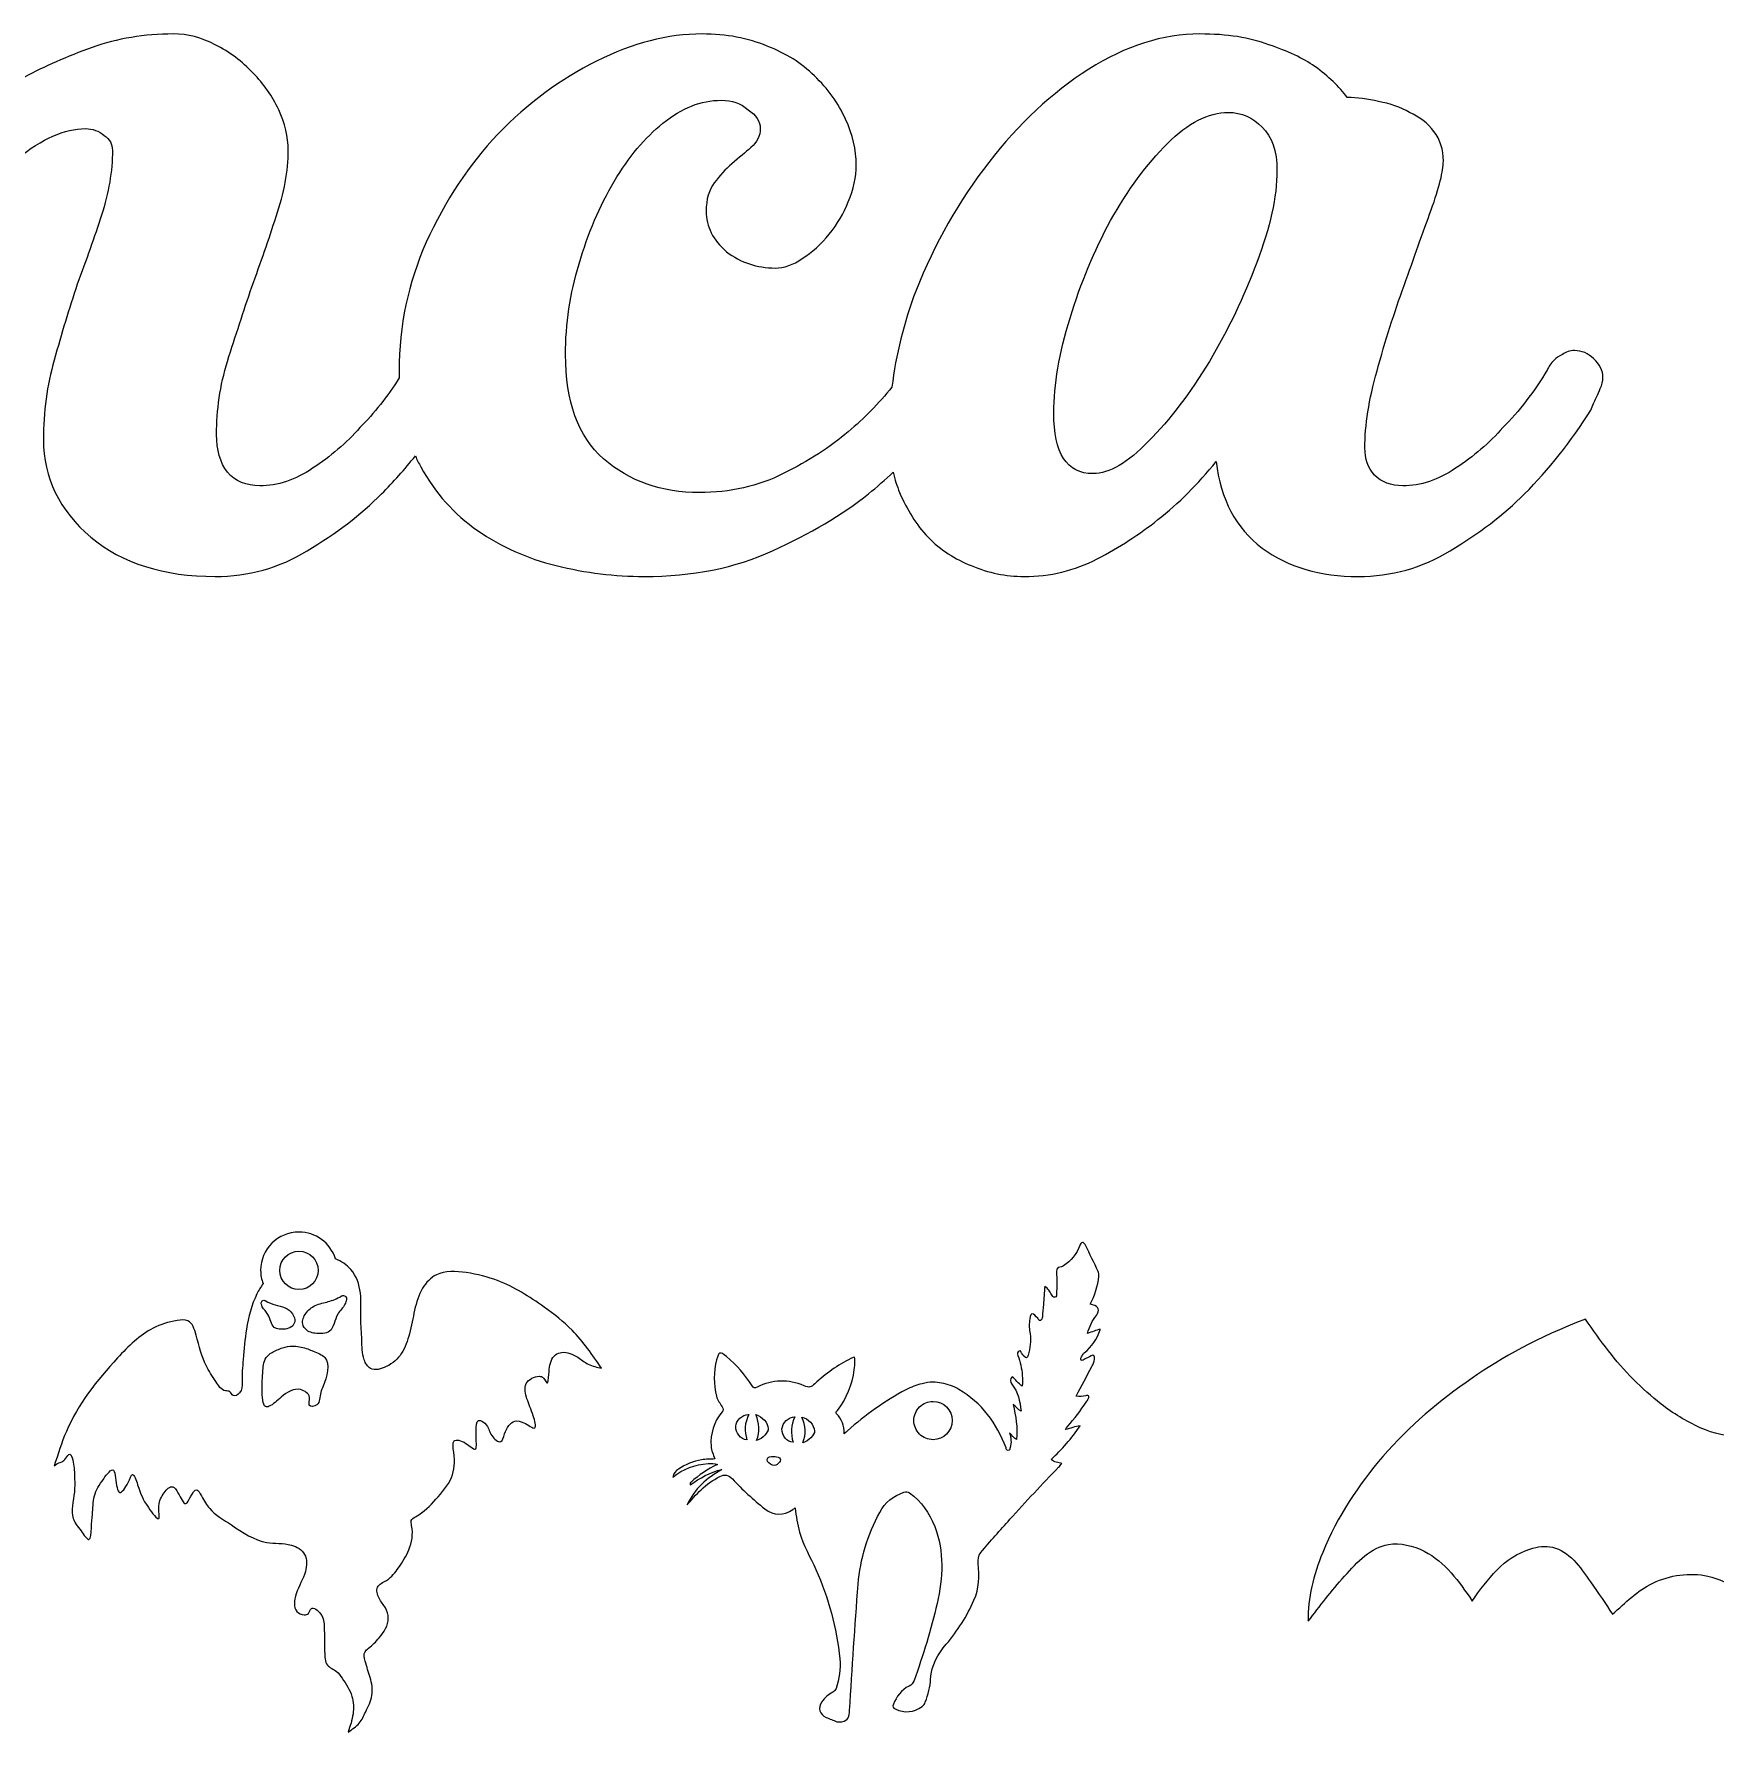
# Model space of a CAD drawing. Extents: x 91 to 611, y 663 to 914.
# Drawn here: x 196.9 to 279.1, y 809.3 to 892.3 of the extents above; entities that cross this region are included whole.
import ezdxf

# ---------------------------------------------------------------- set-up
doc = ezdxf.new("R2010")
doc.units = 0
doc.layers.add('Layer_1', color=7, linetype='CONTINUOUS')

msp = doc.modelspace()

# ---------------------------------------------------------------- linework, layer by layer
at = {"layer": 'Layer_1', "color": 7}
for points in [[(255.26417, 888.466993)], [(209.816908, 832.79079)], [(208.093199, 830.389296)], [(209.999947, 829.234733)], [(222.05922, 827.029428)], [(211.004333, 826.194772)], [(240.828122, 825.449573)], [(231.78796, 824.812482)], [(232.155202, 824.801369)], [(234.073196, 824.69625)], [(234.414747, 824.669607)]]:
    msp.add_lwpolyline(points, close=True, dxfattribs=at)
for points in [[(209.81667, 833.728157), (209.816908, 833.728236)], [(248.171217, 833.223437), (248.128566, 833.223331)], [(211.970751, 830.620357), (211.970831, 830.62086)], [(211.970831, 830.62086), (211.993056, 830.62086)], [(249.001587, 828.943135), (249.001587, 828.985759)], [(209.509118, 828.145336), (209.508774, 828.143775)], [(231.78796, 824.812482), (231.816059, 824.812482)], [(233.001552, 822.750132), (233.065026, 822.750132), (233.065026, 822.750132)], [(233.065026, 822.750132), (233.099898, 822.750132)], [(236.118559, 809.785771), (236.368538, 809.785771)]]:
    msp.add_lwpolyline(points, dxfattribs=at)
for points in [[(203.67036, 892.303376), (202.259257, 892.303376), (200.936338, 892.083057), (199.701606, 891.642076)], [(205.720619, 891.774341), (205.05916, 892.12711), (204.375926, 892.303376), (203.67036, 892.303376)], [(207.572731, 890.38488), (207.043564, 890.958153), (206.426184, 891.421545), (205.720619, 891.774341)], [(229.533623, 892.303376), (227.857935, 892.303376), (226.137956, 891.862236), (224.374057, 890.980299)], [(232.708336, 891.707957), (231.782319, 892.104832), (230.724249, 892.303376), (229.533623, 892.303376)], [(235.023628, 890.252615), (234.406248, 890.869994), (233.634378, 891.355188), (232.708336, 891.707957)], [(253.875212, 892.303376), (252.067206, 892.303376), (250.259094, 891.73005), (248.451115, 890.583503)], [(257.248547, 891.774341), (256.322505, 892.12711), (255.19813, 892.303376), (253.875212, 892.303376)], [(259.497429, 890.715768), (258.924182, 891.112644), (258.17459, 891.465651), (257.248547, 891.774341)], [(199.701606, 891.642076), (198.466873, 891.201094), (197.364274, 890.715901), (196.394152, 890.186733)], [(224.374057, 890.980299), (222.610183, 890.098336), (221.000589, 888.90763), (219.545379, 887.408314)], [(208.829927, 888.599126), (208.521263, 889.260585), (208.101898, 889.855713), (207.572731, 890.38488)], [(236.544851, 888.135999), (236.192055, 888.929749), (235.685087, 889.635262), (235.023628, 890.252615)], [(248.451115, 890.583503), (246.643109, 889.436983), (245.011739, 887.915521), (243.556529, 886.019356)], [(261.085037, 889.194545), (260.688161, 889.723712), (260.158888, 890.230707), (259.497429, 890.715768)], [(262.60626, 888.995922), (262.077093, 889.128214), (261.570098, 889.194545), (261.085037, 889.194545)], [(209.292604, 886.614748), (209.292604, 887.276208), (209.138616, 887.937667), (208.829927, 888.599126)], [(227.615153, 887.937852), (228.541196, 888.687497), (229.489305, 889.062279), (230.459454, 889.062279)], [(230.459454, 889.062279), (230.988621, 889.062279), (231.429762, 888.907815), (231.782531, 888.599126)], [(231.782531, 888.599126), (232.179406, 888.334542), (232.377447, 888.02609), (232.377447, 887.673321)], [(252.287604, 886.945769), (253.301833, 887.959997), (254.294021, 888.466993), (255.26417, 888.466993)], [(255.26417, 888.466993), (255.925629, 888.466993), (256.476678, 888.224396), (256.917659, 887.739308)], [(264.127987, 888.466887), (263.687005, 888.73147), (263.179534, 888.90771), (262.60626, 888.995922)], [(265.318322, 887.541056), (265.009632, 887.937931), (264.613048, 888.246383), (264.127987, 888.466887)], [(196.06374, 886.217979), (197.254366, 887.188128), (198.356489, 887.673321), (199.370718, 887.673321)], [(199.370718, 887.673321), (199.723487, 887.673321), (200.032441, 887.56291), (200.297025, 887.342433)], [(225.23398, 885.093525), (225.939545, 886.284151), (226.73319, 887.232287), (227.615153, 887.937852)], [(232.377447, 887.673321), (232.377447, 887.320552), (232.22346, 887.011597), (231.914796, 886.747014)], [(237.073886, 885.88709), (237.073886, 886.636735), (236.897621, 887.386327), (236.544851, 888.135999)], [(256.917659, 887.739308), (257.40272, 887.298353), (257.645317, 886.592814), (257.645317, 885.622666)], [(265.781481, 886.085713), (265.781481, 886.658987), (265.626985, 887.14418), (265.318322, 887.541056)], [(200.297025, 887.342433), (200.561609, 887.166035), (200.693795, 886.923438), (200.693795, 886.614748)], [(219.545379, 887.408314), (218.134275, 885.908998), (216.965821, 884.145442), (216.039778, 882.116959)], [(231.914796, 886.747014), (231.650213, 886.526536), (231.341258, 886.262138), (230.988489, 885.953475)], [(249.509661, 883.175161), (250.347518, 884.674451), (251.273376, 885.931514), (252.287604, 886.945769)], [(200.693795, 886.614748), (200.693795, 885.60052), (200.517529, 884.542), (200.16476, 883.43956)], [(208.697185, 883.373678), (209.09406, 884.520198), (209.292604, 885.60052), (209.292604, 886.614748)], [(230.988489, 885.953475), (230.679799, 885.688891), (230.393149, 885.379937), (230.128566, 885.027167)], [(236.67709, 884.101336), (236.941674, 884.718716), (237.073886, 885.313817), (237.073886, 885.88709)], [(243.556529, 886.019356), (242.101319, 884.16727), (240.910614, 882.072959), (239.984571, 879.735812)], [(265.186057, 883.704567), (265.582932, 884.807007), (265.781481, 885.600652), (265.781481, 886.085713)], [(223.514133, 881.058413), (223.955115, 882.557702), (224.528441, 883.902898), (225.23398, 885.093525)], [(230.128566, 885.027167), (229.863982, 884.674371), (229.73177, 884.211456), (229.73177, 883.638182)], [(257.645317, 885.622666), (257.645317, 884.343853), (257.314588, 882.84467), (256.653128, 881.124876)], [(200.16476, 883.43956), (199.811964, 882.381225), (199.414903, 881.25685), (198.973921, 880.066224)], [(207.50685, 879.933959), (207.947831, 881.124585), (208.344416, 882.271238), (208.697185, 883.373678)], [(229.73177, 883.638182), (229.73177, 882.888538), (230.062499, 882.227079), (230.723958, 881.653805)], [(235.751285, 882.513755), (236.148161, 882.998816), (236.456613, 883.528089), (236.67709, 884.101336)], [(263.86298, 880.000343), (264.348041, 881.36734), (264.789181, 882.602126), (265.186057, 883.704567)], [(247.525284, 878.412841), (248.054451, 880.132634), (248.71591, 881.719951), (249.509661, 883.175161)], [(216.039778, 882.116959), (215.157815, 880.132582), (214.716701, 878.037793), (214.716701, 875.832939)], [(234.428209, 881.322917), (234.91327, 881.631607), (235.35441, 882.028667), (235.751285, 882.513755)], [(222.852833, 876.626981), (222.852833, 878.126297), (223.073152, 879.603203), (223.514133, 881.058413)], [(230.723958, 881.653805), (231.429523, 881.124638), (232.223195, 880.860266), (233.105132, 880.860266)], [(233.105132, 880.860266), (233.546087, 880.860266), (233.987227, 881.014254), (234.428209, 881.322917)], [(256.653128, 881.124876), (256.035775, 879.449188), (255.264382, 877.839594), (254.338339, 876.296198)], [(198.973921, 880.066224), (198.577046, 878.875598), (198.202263, 877.640812), (197.849494, 876.361974)], [(206.316038, 876.296092), (206.712914, 877.530825), (207.109974, 878.743332), (207.50685, 879.933959)], [(239.984571, 879.735812), (239.397513, 878.180113), (239.010374, 876.614148), (238.814079, 875.038897)], [(262.540379, 875.832939), (262.937254, 877.288149), (263.377918, 878.677424), (263.86298, 880.000343)], [(246.731242, 873.782786), (246.731242, 875.14981), (246.996117, 876.693047), (247.525284, 878.412841)], [(272.19774, 876.825127), (271.977262, 876.825127), (271.778719, 876.759272), (271.602347, 876.626981)], [(273.123571, 876.428358), (272.858987, 876.692941), (272.550536, 876.825127), (272.19774, 876.825127)], [(197.849494, 876.361974), (197.496698, 875.127268), (197.320459, 873.826601), (197.320459, 872.459603)], [(205.787003, 872.724107), (205.787003, 873.914734), (205.963242, 875.105466), (206.316038, 876.296092)], [(224.704945, 871.533296), (223.470239, 872.635736), (222.852833, 874.33394), (222.852833, 876.626981)], [(254.338339, 876.296198), (253.412323, 874.752802), (252.420108, 873.451659), (251.361773, 872.393325)], [(270.874663, 875.899323), (270.213204, 874.796882), (269.485414, 873.848773), (268.691663, 873.055022)], [(271.205551, 876.361974), (271.02918, 876.185602), (270.918769, 876.031615), (270.874663, 875.899323)], [(271.602347, 876.626981), (271.42595, 876.538795), (271.293764, 876.450186), (271.205551, 876.361974)], [(273.586725, 875.50205), (273.586725, 875.85482), (273.432261, 876.163774), (273.123571, 876.428358)], [(214.72493, 875.496732), (214.132315, 874.567356), (213.49234, 873.748655), (212.798681, 873.055022)], [(214.716701, 875.832939), (214.716701, 875.718665), (214.722231, 875.60881), (214.72493, 875.496732)], [(261.94496, 872.062833), (261.94496, 873.165248), (262.143504, 874.421835), (262.540379, 875.832939)], [(273.454459, 874.973015), (273.542645, 875.149413), (273.586725, 875.325652), (273.586725, 875.50205)], [(238.814079, 875.038897), (238.174475, 874.238822), (237.462401, 873.510794), (236.67709, 872.856373)], [(272.991306, 873.914945), (273.079491, 874.135423), (273.167624, 874.333464), (273.255836, 874.509862)], [(273.255836, 874.509862), (273.344022, 874.68626), (273.410353, 874.840724), (273.454459, 874.973015)], [(248.649738, 870.80622), (247.370926, 870.80622), (246.731242, 871.798409), (246.731242, 873.782786)], [(269.750236, 869.813925), (270.940862, 871.004552), (272.021183, 872.371523), (272.991306, 873.914945)], [(206.316038, 870.871995), (205.963242, 871.357083), (205.787003, 871.974463), (205.787003, 872.724107)], [(212.798681, 873.055022), (212.137222, 872.305351), (211.365352, 871.643892), (210.483416, 871.070645)], [(236.67709, 872.856373), (235.795153, 872.106728), (234.73711, 871.423467), (233.502377, 870.806114)], [(268.691663, 873.055022), (268.030204, 872.305351), (267.258837, 871.643892), (266.376874, 871.070645)], [(197.320459, 872.459603), (197.320459, 870.607518), (198.091826, 869.020201), (199.635222, 867.697283)], [(251.361773, 872.393325), (250.347545, 871.33499), (249.443489, 870.80622), (248.649738, 870.80622)], [(262.408114, 870.73973), (262.09945, 871.092526), (261.94496, 871.533666), (261.94496, 872.062833)], [(210.483416, 871.070645), (209.645559, 870.497371), (208.785582, 870.210695), (207.903619, 870.210695)], [(213.856751, 869.813925), (214.434046, 870.391194), (214.984327, 871.011643), (215.509764, 871.671858)], [(215.509764, 871.671858), (215.592235, 871.488581), (215.679918, 871.309326), (215.775247, 871.136526)], [(215.775247, 871.136526), (216.480812, 869.857688), (217.40667, 868.821446), (218.55319, 868.027695)], [(229.400881, 869.879807), (227.548796, 869.879807), (225.983784, 870.430855), (224.704945, 871.533296)], [(251.824451, 868.55673), (252.838679, 869.350481), (253.786814, 870.298616), (254.668751, 871.40103)], [(254.668751, 871.40103), (254.889255, 869.548945), (255.638847, 868.137894), (256.917659, 867.167772)], [(266.376874, 871.070645), (265.539038, 870.497371), (264.679035, 870.210695), (263.797098, 870.210695)], [(207.903619, 870.210695), (207.24216, 870.210695), (206.712914, 870.43104), (206.316038, 870.871995)], [(233.502377, 870.806114), (232.267671, 870.188761), (230.900197, 869.879807), (229.400881, 869.879807)], [(237.669279, 869.813925), (238.083723, 870.152989), (238.484276, 870.507717), (238.873663, 870.875382)], [(238.873663, 870.875382), (238.956743, 870.532217), (239.057205, 870.197598), (239.191005, 869.879807)], [(263.797098, 870.210695), (263.223825, 870.210695), (262.760909, 870.386961), (262.408114, 870.73973)], [(210.218911, 867.035506), (211.630015, 867.873363), (212.842523, 868.799697), (213.856751, 869.813925)], [(232.972866, 867.035506), (234.824952, 867.873363), (236.390467, 868.799697), (237.669279, 869.813925)], [(239.191005, 869.879807), (239.543774, 869.041976), (240.006716, 868.314662), (240.579963, 867.697283)], [(266.112369, 867.035506), (267.523473, 867.873363), (268.735981, 868.799697), (269.750236, 869.813925)], [(248.847885, 866.638737), (249.950325, 867.211983), (250.942514, 867.851165), (251.824451, 868.55673)], [(199.635222, 867.697283), (201.178644, 866.418471), (203.207075, 865.778787), (205.720619, 865.778787)], [(218.55319, 868.027695), (219.69971, 867.233944), (220.978575, 866.660618), (222.389679, 866.307848)], [(240.579963, 867.697283), (241.197343, 867.07993), (241.902855, 866.616512), (242.696606, 866.307848)], [(205.720619, 865.778787), (207.352227, 865.778787), (208.851887, 866.197649), (210.218911, 867.035506)], [(226.689322, 865.778787), (229.070575, 865.778787), (231.164887, 866.197649), (232.972866, 867.035506)], [(256.917659, 867.167772), (258.196471, 866.241729), (259.761986, 865.778787), (261.614072, 865.778787)], [(261.614072, 865.778787), (263.24568, 865.778787), (264.74534, 866.197649), (266.112369, 867.035506)], [(222.389679, 866.307848), (223.844889, 865.955052), (225.278218, 865.778787), (226.689322, 865.778787)], [(242.696606, 866.307848), (243.534463, 865.955052), (244.394439, 865.778787), (245.276402, 865.778787)], [(245.276402, 865.778787), (246.555214, 865.778787), (247.745444, 866.065463), (248.847885, 866.638737)], [(209.816908, 833.728236), (208.781459, 833.728175), (207.942076, 832.888793), (207.942016, 831.853343)], [(211.602398, 832.422992), (211.354469, 833.200196), (210.632461, 833.727902), (209.81667, 833.728157)], [(208.879462, 831.853343), (208.879492, 832.371068), (209.299184, 832.790759), (209.816908, 832.79079)], [(209.816908, 832.79079), (210.334623, 832.790745), (210.754298, 832.371058), (210.754328, 831.853343)], [(247.999211, 833.071672), (247.858532, 832.640744), (247.565982, 832.323561), (247.199825, 832.071254)], [(248.128566, 833.223331), (248.07946, 833.178669), (248.025987, 833.14983), (247.999211, 833.071672)], [(248.282633, 833.080509), (248.255831, 833.134087), (248.209159, 833.176553), (248.171217, 833.223437)], [(248.903241, 831.799104), (248.697818, 832.22556), (248.492528, 832.654053), (248.282633, 833.080509)], [(212.357202, 831.896365), (212.156039, 832.126579), (211.886482, 832.294272), (211.602398, 832.422992)], [(212.823266, 830.736562), (212.772863, 831.156642), (212.630279, 831.583389), (212.357202, 831.896365)], [(247.108279, 832.024264), (246.820253, 832.021619), (246.853802, 831.845512), (246.869413, 831.640089)], [(247.199825, 832.071254), (247.1708, 832.051146), (247.139526, 832.024264), (247.108279, 832.024264)], [(208.06166, 831.2085), (207.951356, 831.045437), (207.848512, 830.878379), (207.761781, 830.703198)], [(207.942016, 831.853343), (207.943703, 831.633036), (207.984204, 831.414749), (208.06166, 831.2085)], [(209.816908, 830.915897), (209.299184, 830.915927), (208.879492, 831.335619), (208.879462, 831.853343)], [(210.754328, 831.853343), (210.754298, 831.335629), (210.334623, 830.915942), (209.816908, 830.915897)], [(216.537253, 831.635723), (216.264177, 831.497082), (216.030734, 831.255543), (215.864814, 830.984609)], [(217.996961, 831.744732), (217.497057, 831.81826), (216.96572, 831.85419), (216.537253, 831.635723)], [(219.530303, 831.349894), (219.045083, 831.536796), (218.538882, 831.66279), (217.996961, 831.744732)], [(221.80731, 830.058302), (221.088965, 830.568737), (220.334769, 831.041125), (219.530303, 831.349894)], [(246.29098, 831.081976), (246.266374, 830.762703), (246.246345, 830.472402), (246.22412, 830.179905)], [(246.6238, 830.673565), (246.543419, 830.816467), (246.456186, 830.954712), (246.29098, 831.081976)], [(246.869413, 831.640089), (246.889521, 831.336426), (246.873911, 831.032764), (246.869413, 830.726852)], [(248.517134, 830.200357), (248.735945, 830.637978), (248.892419, 831.088988), (248.930387, 831.575742)], [(248.930387, 831.575742), (248.937002, 831.6539), (248.938854, 831.72764), (248.903241, 831.799104)], [(207.761781, 830.703198), (207.497118, 830.169718), (207.347787, 829.575067), (207.251161, 828.97851)], [(207.973528, 830.224593), (207.960828, 830.277113), (207.979613, 830.329818), (208.021497, 830.361198)], [(208.025836, 830.077299), (208.000436, 830.123522), (207.983846, 830.17419), (207.973528, 830.224593)], [(208.021497, 830.361198), (208.043457, 830.377866), (208.068249, 830.387127), (208.093199, 830.389296)], [(208.093172, 830.38927), (208.118043, 830.391916), (208.143734, 830.38583), (208.166806, 830.373395)], [(208.166806, 830.373395), (208.355851, 830.272588), (208.488063, 830.213719), (208.649803, 830.171861)], [(210.613279, 830.133444), (210.819151, 830.230017), (211.052249, 830.270181), (211.251798, 830.324791)], [(211.251798, 830.324791), (211.468122, 830.383555), (211.649071, 830.461395), (211.905346, 830.599984)], [(211.905346, 830.599984), (211.926513, 830.611891), (211.948606, 830.618505), (211.970751, 830.620357)], [(211.993056, 830.62086), (212.022451, 830.618214), (212.051079, 830.607895), (212.077352, 830.587919)], [(212.142731, 830.428031), (212.127914, 830.348206), (212.102832, 830.272536), (212.067166, 830.203241)], [(212.077352, 830.587919), (212.130057, 830.550084), (212.155166, 830.491055), (212.142731, 830.428031)], [(212.838348, 829.507942), (212.831468, 829.915453), (212.873749, 830.32278), (212.823266, 830.736562)], [(215.864814, 830.984609), (215.663175, 830.654859), (215.560463, 830.280843), (215.474341, 829.909077)], [(246.777867, 830.537437), (246.677404, 830.51283), (246.659545, 830.606572), (246.6238, 830.673565)], [(246.869413, 830.726852), (246.869413, 830.653192), (246.869413, 830.559662), (246.777867, 830.537437)], [(203.861342, 829.400891), (203.428616, 829.329507), (203.046319, 829.209941), (202.691353, 829.02931)], [(204.38408, 829.390308), (204.241205, 829.455528), (204.048244, 829.43235), (203.861342, 829.400891)], [(208.296664, 829.699421), (208.218955, 829.838063), (208.09513, 829.940748), (208.025836, 830.077299)], [(208.60575, 829.060901), (208.437687, 829.19322), (208.418504, 829.489421), (208.296664, 829.699421)], [(208.649803, 830.171861), (208.803156, 830.129872), (208.981618, 830.098598), (209.139124, 830.02507)], [(209.139124, 830.02507), (209.27774, 829.959983), (209.399686, 829.860923), (209.494249, 829.728578)], [(209.494249, 829.728578), (209.575978, 829.610971), (209.636647, 829.468175), (209.609554, 829.33374)], [(209.999947, 829.234733), (209.96661, 829.408961), (210.044609, 829.595731), (210.15158, 829.746834)], [(210.15158, 829.746834), (210.273421, 829.919078), (210.434738, 830.049412), (210.613279, 830.133444)], [(211.712042, 829.710057), (211.554535, 829.434917), (211.529347, 829.048334), (211.310906, 828.878233)], [(212.067166, 830.203241), (211.97681, 830.0247), (211.815017, 829.890688), (211.712042, 829.710057)], [(212.893116, 828.453761), (212.882798, 828.804546), (212.84311, 829.15721), (212.838348, 829.507942)], [(215.474341, 829.909077), (215.386129, 829.52469), (215.318713, 829.140567), (215.219997, 828.754116)], [(223.176398, 828.926096), (222.762615, 829.346149), (222.29253, 829.709607), (221.80731, 830.058302)], [(245.661165, 829.724503), (245.55856, 829.695479), (245.565492, 829.514477), (245.545383, 829.391684)], [(245.942629, 829.512307), (245.853306, 829.59491), (245.763877, 829.755751), (245.661165, 829.724503)], [(246.076826, 829.40523), (246.007611, 829.378455), (245.985042, 829.472117), (245.942629, 829.512307)], [(246.174696, 829.581575), (246.168081, 829.507889), (246.137125, 829.429837), (246.076826, 829.40523)], [(246.22412, 830.179905), (246.208509, 829.981202), (246.190306, 829.780304), (246.174696, 829.581575)], [(248.37664, 828.771182), (248.463741, 829.11276), (248.624132, 829.389752), (248.811668, 829.650976)], [(248.626619, 830.166914), (248.595371, 830.178291), (248.561796, 830.186758), (248.517134, 830.200357)], [(248.811668, 829.650976), (248.996983, 829.912226), (248.943669, 830.068674), (248.626619, 830.166914)], [(272.729315, 829.467804), (270.357323, 828.564172), (268.663141, 827.604183), (267.194754, 826.587626)], [(273.859087, 827.914593), (273.463746, 828.422884), (273.096425, 828.959513), (272.729315, 829.467804)], [(202.691353, 829.02931), (202.036033, 828.693236), (201.475115, 828.140785), (200.945816, 827.571533)], [(204.78765, 828.688791), (204.705708, 828.978589), (204.606727, 829.289501), (204.38408, 829.390308)], [(205.276944, 827.195666), (205.050117, 827.638844), (204.94939, 828.125863), (204.78765, 828.688791)], [(207.251161, 828.97851), (207.169273, 828.487072), (207.125431, 827.991745), (207.085479, 827.502345)], [(209.151745, 828.98531), (208.956429, 828.957978), (208.735978, 828.960174), (208.60575, 829.060901)], [(209.441464, 829.084158), (209.359575, 829.025421), (209.258901, 829.001978), (209.151745, 828.98531)], [(209.458397, 829.096329), (209.454164, 829.092096), (209.44755, 829.088921), (209.441464, 829.084158)], [(209.609554, 829.33374), (209.592621, 829.241347), (209.533989, 829.155172), (209.458397, 829.096329)], [(210.197618, 828.924191), (210.101098, 828.999729), (210.025162, 829.113104), (209.999947, 829.234733)], [(210.466488, 828.80452), (210.367771, 828.827538), (210.275379, 828.863257), (210.197618, 828.924191)], [(210.598753, 828.779384), (210.552583, 828.78547), (210.508345, 828.793936), (210.466488, 828.80452)], [(211.310906, 828.878233), (211.140753, 828.745729), (210.852912, 828.743718), (210.598753, 828.779384)], [(215.219997, 828.754116), (215.131785, 828.418042), (215.022565, 828.079693), (214.837753, 827.798255)], [(224.613325, 827.065279), (224.168004, 827.716419), (223.722498, 828.369438), (223.176398, 828.926096)], [(245.56999, 828.751206), (245.623568, 828.393965), (245.583219, 828.050033), (245.478417, 827.706207)], [(245.545383, 829.391684), (245.51194, 829.177344), (245.538769, 828.963323), (245.56999, 828.751206)], [(248.222573, 827.820136), (248.595451, 828.117105), (248.836354, 828.503265), (249.001587, 828.943135)], [(249.001587, 828.985759), (248.802884, 828.916544), (248.604394, 828.84934), (248.37664, 828.771182)], [(208.082854, 827.232602), (208.112249, 827.495175), (208.263591, 827.711789), (208.500949, 827.82945)], [(208.500949, 827.82945), (208.666869, 827.919752), (208.832684, 828.010134), (209.015458, 828.06686)], [(209.015458, 828.06686), (209.175293, 828.118163), (209.346373, 828.143828), (209.509118, 828.145336)], [(209.508774, 828.143775), (209.532058, 828.143987), (209.555209, 828.143563), (209.578042, 828.143775)], [(209.578042, 828.143775), (209.821724, 828.137425), (210.040296, 828.076756), (210.258737, 828.015875)], [(210.258737, 828.015875), (210.342768, 827.978066), (210.428679, 827.935759), (210.516944, 827.900093)], [(210.516944, 827.900093), (210.72697, 827.809791), (210.95176, 827.736581), (211.079898, 827.595849)], [(213.006464, 827.483374), (212.888275, 827.804737), (212.9037, 828.128191), (212.893116, 828.453761)], [(214.837753, 827.798255), (214.659186, 827.525205), (214.41352, 827.304701), (214.085859, 827.147141)], [(222.363464, 827.727056), (222.449586, 827.792196), (222.556743, 827.827545), (222.663846, 827.842361)], [(222.663846, 827.842361), (222.936897, 827.875937), (223.210344, 827.756213), (223.447702, 827.604977)], [(230.723911, 827.636939), (230.400166, 827.904856), (230.346826, 827.886997), (230.241866, 827.482871)], [(245.036086, 827.909195), (244.95134, 827.864533), (244.93565, 827.775263), (244.973592, 827.692633)], [(245.158668, 827.79971), (245.120727, 827.839901), (245.149937, 827.973939), (245.036086, 827.909195)], [(245.272995, 827.654851), (245.232804, 827.699486), (245.201107, 827.757298), (245.158668, 827.79971)], [(248.11502, 827.668027), (248.137245, 827.723854), (248.175662, 827.782195), (248.222573, 827.820136)], [(248.684748, 827.688374), (248.624475, 827.75534), (248.506074, 827.625932), (248.410057, 827.592436)], [(276.428697, 825.316884), (275.496833, 826.051077), (274.593254, 826.954498), (273.859087, 827.914593)], [(200.945816, 827.571533), (199.924999, 826.475099), (199.017557, 825.311381), (198.442087, 823.979705)], [(205.753671, 826.420515), (205.57939, 826.697772), (205.407172, 826.939443), (205.276944, 827.195666)], [(207.085479, 827.502345), (207.056243, 827.128515), (207.027906, 826.758389), (207.032668, 826.374001)], [(208.018004, 826.027238), (208.018004, 826.443111), (208.032821, 826.745398), (208.066449, 827.075148)], [(208.066449, 827.075148), (208.070683, 827.127668), (208.076768, 827.180108), (208.082854, 827.232602)], [(211.079898, 827.595849), (211.363479, 827.285016), (211.195468, 826.640093), (211.004333, 826.194772)], [(213.315074, 827.060913), (213.172199, 827.140712), (213.071578, 827.31113), (213.006464, 827.483374)], [(214.085859, 827.147141), (213.831727, 827.025406), (213.527218, 826.941163), (213.315074, 827.060913)], [(222.004477, 826.453879), (222.046626, 826.680707), (222.038318, 826.840436), (222.05922, 827.029428)], [(222.05922, 827.029428), (222.086525, 827.27938), (222.161825, 827.57791), (222.363464, 827.727056)], [(223.447702, 827.604977), (223.626296, 827.489486), (223.783538, 827.357115), (223.964143, 827.266812)], [(223.964143, 827.266812), (224.161601, 827.16598), (224.388588, 827.115682), (224.613325, 827.065279)], [(230.241866, 827.482871), (230.087772, 826.888934), (230.089651, 826.292801), (230.237103, 825.696641)], [(231.978699, 826.207764), (231.64154, 826.752568), (231.217359, 827.228316), (230.723911, 827.636939)], [(236.808329, 827.545366), (236.163062, 827.21715), (235.567035, 826.812655), (235.04681, 826.308041)], [(236.156236, 825.001924), (236.598329, 825.598083), (236.868813, 826.263644), (236.975969, 826.995985)], [(237.009386, 827.409238), (237.018382, 827.639214), (237.004888, 827.648078), (236.808329, 827.545366)], [(236.975969, 826.995985), (236.996077, 827.132192), (237.004888, 827.27303), (237.009386, 827.409238)], [(244.973592, 827.692633), (245.045056, 827.540815), (245.085431, 827.379869), (245.118927, 827.216886)], [(245.118927, 827.216886), (245.186317, 826.884198), (245.221321, 826.551537), (245.18338, 826.189825)], [(245.478417, 827.706207), (245.433756, 827.552139), (245.371234, 827.547668), (245.272995, 827.654851)], [(247.827259, 825.710293), (248.086259, 826.197048), (248.338487, 826.672425), (248.590794, 827.145765)], [(248.074803, 827.465012), (248.00781, 827.525284), (248.088297, 827.603283), (248.11502, 827.668027)], [(248.260355, 827.525099), (248.197834, 827.500493), (248.128381, 827.418128), (248.074803, 827.465012)], [(248.410057, 827.592436), (248.358701, 827.574444), (248.311711, 827.543091), (248.260355, 827.525099)], [(248.590794, 827.145765), (248.619819, 827.201593), (248.65141, 827.25533), (248.673635, 827.313379)], [(248.673635, 827.313379), (248.72716, 827.438421), (248.765155, 827.594579), (248.684748, 827.688374)], [(206.219735, 825.964638), (206.003358, 826.00459), (205.877602, 826.223056), (205.753671, 826.420515)], [(207.032668, 826.374001), (207.035314, 826.19546), (207.043252, 826.013162), (206.912997, 825.861926)], [(209.900173, 826.022846), (209.566242, 826.098438), (209.249032, 825.903122), (208.954974, 825.659493)], [(211.004333, 826.194772), (210.95811, 826.085579), (210.909824, 825.986995), (210.880323, 825.879865)], [(220.968685, 825.567789), (220.891162, 825.80303), (220.819936, 826.094813), (220.933311, 826.315317)], [(220.933311, 826.315317), (221.042557, 826.527486), (221.321878, 826.67478), (221.559236, 826.67478)], [(221.559236, 826.67478), (221.636997, 826.67478), (221.710234, 826.655466), (221.775321, 826.586118)], [(221.775321, 826.586118), (221.861443, 826.493726), (221.934971, 826.311348), (221.974923, 826.357465)], [(221.974923, 826.357465), (221.987888, 826.372282), (221.99609, 826.413927), (222.004477, 826.453879)], [(232.217538, 826.142835), (232.096967, 826.082536), (232.047861, 826.096109), (231.978699, 826.207764)], [(234.522141, 826.207764), (233.751832, 826.549367), (232.974459, 826.511241), (232.217538, 826.142835)], [(235.04681, 826.308041), (234.877106, 826.145057), (234.756589, 826.10283), (234.522141, 826.207764)], [(240.288265, 826.307564), (240.020321, 826.246869), (239.753806, 826.149661), (239.492292, 826.011072)], [(240.827963, 826.387019), (240.645152, 826.386986), (240.463329, 826.360218), (240.288265, 826.307564)], [(241.245079, 826.339526), (241.108257, 826.370922), (240.968341, 826.386852), (240.827963, 826.387019)], [(242.093387, 826.029461), (241.817056, 826.193741), (241.532496, 826.291213), (241.245079, 826.339526)], [(244.692128, 826.651999), (244.593967, 826.524735), (244.596534, 826.406492), (244.685778, 826.288171)], [(244.685778, 826.288171), (244.971581, 825.901905), (245.082838, 825.457828), (245.131971, 824.973322)], [(245.18338, 826.189825), (244.98018, 826.319312), (244.875219, 826.522512), (244.692128, 826.651999)], [(267.194754, 826.587626), (265.556963, 825.458119), (264.145259, 824.272123), (262.818081, 822.747274)], [(206.440636, 825.916192), (206.381792, 825.958367), (206.295353, 825.952202), (206.219735, 825.964638)], [(206.600021, 825.729185), (206.539167, 825.764903), (206.505723, 825.870075), (206.440636, 825.916192)], [(206.912997, 825.861926), (206.828992, 825.765274), (206.686117, 825.680872), (206.600021, 825.729185)], [(208.184189, 825.189117), (208.030651, 825.264735), (208.018004, 825.684867), (208.018004, 826.027238)], [(208.954974, 825.659493), (208.740688, 825.483069), (208.540821, 825.281668), (208.364397, 825.20605)], [(210.328428, 825.640602), (210.299033, 825.835971), (210.097632, 825.976703), (209.900173, 826.022846)], [(210.323665, 825.262724), (210.282284, 825.342549), (210.347478, 825.504077), (210.328428, 825.640602)], [(210.691384, 825.279128), (210.577957, 825.191048), (210.374095, 825.166018), (210.323665, 825.262724)], [(210.880323, 825.879865), (210.825739, 825.663515), (210.853124, 825.407239), (210.691384, 825.279128)], [(221.275338, 824.735938), (221.161911, 825.086749), (221.061131, 825.288468), (220.968685, 825.567789)], [(230.237103, 825.696641), (230.28621, 825.502384), (230.4094, 825.350486), (230.509862, 825.187476)], [(239.492292, 826.011072), (238.46076, 825.461796), (237.516037, 824.785547), (236.647488, 824.006322)], [(240.164955, 825.175153), (240.34086, 825.350969), (240.579417, 825.449684), (240.828122, 825.449573)], [(240.828122, 825.449573), (241.345846, 825.449542), (241.765538, 825.029851), (241.765568, 824.512126)], [(244.397514, 823.175953), (243.946504, 824.386132), (243.198606, 825.373029), (242.093387, 826.029461)], [(245.131971, 824.973322), (244.975682, 825.049231), (244.893423, 825.183269), (244.737133, 825.299369)], [(244.737133, 825.299369), (244.877812, 824.721068), (244.967162, 824.171792), (244.909113, 823.586798)], [(247.411968, 824.229683), (247.737935, 824.607006), (248.04173, 825.002109), (248.320839, 825.415177)], [(248.293799, 825.720877), (248.146426, 825.698652), (247.999185, 825.658858), (247.827259, 825.710293)], [(248.425588, 825.712145), (248.389869, 825.768026), (248.338461, 825.727491), (248.293799, 825.720877)], [(248.320839, 825.415177), (248.356558, 825.466532), (248.391906, 825.517756), (248.418709, 825.573583)], [(248.418709, 825.573583), (248.440934, 825.615996), (248.452284, 825.669706), (248.425588, 825.712145)], [(278.348648, 824.159013), (277.642686, 824.469634), (277.021682, 824.865081), (276.428697, 825.316884)], [(208.364397, 825.20605), (208.29714, 825.176946), (208.234592, 825.165807), (208.184189, 825.189117)], [(218.479959, 824.009259), (218.479959, 824.213015), (218.484192, 824.47945), (218.59963, 824.519402)], [(218.59963, 824.519402), (218.700436, 824.555121), (218.885063, 824.416453), (218.990102, 824.281992)], [(219.876696, 823.853736), (219.983773, 824.162506), (220.147576, 824.421057), (220.378584, 824.477731)], [(220.378584, 824.477731), (220.504632, 824.509216), (220.647269, 824.481964), (220.806866, 824.404097)], [(221.348971, 824.15216), (221.42877, 824.206744), (221.348866, 824.504903), (221.275338, 824.735938)], [(230.49875, 824.919559), (230.099096, 824.441747), (229.940187, 823.880962), (229.969212, 823.260249)], [(230.509862, 825.187476), (230.570214, 825.087014), (230.585798, 825.02227), (230.49875, 824.919559)], [(231.175105, 824.231615), (231.192303, 824.501993), (231.49885, 824.802189), (231.78796, 824.812482)], [(231.816059, 824.812482), (231.610663, 824.399414), (231.590713, 823.988436), (231.726921, 823.566425)], [(232.155202, 824.801369), (232.478973, 824.712072), (232.764433, 824.381554), (232.767078, 824.115859)], [(232.200234, 823.534966), (232.360995, 823.965893), (232.342766, 824.381634), (232.155202, 824.801369)], [(233.439015, 824.099852), (233.448011, 824.390127), (233.758367, 824.696277), (234.073196, 824.69625)], [(234.073196, 824.69625), (233.876716, 824.28096), (233.852506, 823.869955), (233.986465, 823.450193)], [(234.414747, 824.669607), (234.707244, 824.624945), (235.017495, 824.283209), (235.030988, 824.006348)], [(234.461737, 823.421116), (234.622498, 823.847572), (234.606755, 824.26101), (234.414747, 824.669607)], [(236.10488, 824.845925), (236.040137, 824.910669), (236.124989, 824.959511), (236.156236, 825.001924)], [(236.477943, 823.86342), (236.482441, 824.260851), (236.370575, 824.584675), (236.10488, 824.845925)], [(239.890199, 824.512126), (239.890214, 824.760831), (239.98905, 824.999338), (240.164955, 825.175153)], [(240.164955, 823.849099), (239.98905, 824.024915), (239.890214, 824.263422), (239.890199, 824.512126)], [(241.765568, 824.512126), (241.765538, 823.994402), (241.345846, 823.57471), (240.828122, 823.57468)], [(198.442087, 823.979705), (198.20891, 823.437837), (198.030554, 822.870702), (197.852013, 822.301504)], [(217.402495, 823.511206), (217.497057, 823.612039), (217.744548, 823.546978), (217.981906, 823.391562)], [(218.49213, 823.353753), (218.488161, 823.601562), (218.479959, 823.755126), (218.479959, 824.009259)], [(218.990102, 824.281992), (219.120331, 824.111891), (219.126654, 823.948299), (219.246405, 823.771848)], [(219.246405, 823.771848), (219.357741, 823.608018), (219.565572, 823.436038), (219.685322, 823.482155)], [(219.685322, 823.482155), (219.779805, 823.517874), (219.819943, 823.692023), (219.876696, 823.853736)], [(220.806866, 824.404097), (221.025359, 824.29702), (221.26912, 824.099667), (221.348971, 824.15216)], [(231.726921, 823.566425), (231.407621, 823.59545), (231.15288, 823.910093), (231.175105, 824.231615)], [(232.767078, 824.115859), (232.767078, 823.91938), (232.499426, 823.633206), (232.200234, 823.534966)], [(233.986465, 823.450193), (233.682802, 823.461306), (233.427902, 823.764942), (233.439015, 824.099852)], [(235.030988, 824.006348), (235.039984, 823.814313), (234.74754, 823.503719), (234.461737, 823.421116)], [(236.647488, 824.006322), (236.602853, 823.966132), (236.556075, 823.928164), (236.477943, 823.86342)], [(240.828122, 823.57468), (240.579417, 823.574568), (240.34086, 823.673284), (240.164955, 823.849099)], [(244.909113, 823.586798), (244.748352, 823.649319), (244.70115, 823.812091), (244.56272, 823.903637)], [(244.56272, 823.903637), (244.640851, 823.655801), (244.669717, 823.425905), (244.600502, 823.191457)], [(246.601469, 822.606225), (247.121693, 823.104145), (247.60858, 823.626882), (248.023871, 824.247596)], [(248.023871, 824.247596), (247.760398, 824.231985), (247.555002, 824.122421), (247.293779, 824.068843)], [(247.293779, 824.068843), (247.347357, 824.140281), (247.376223, 824.187244), (247.411968, 824.229683)], [(280.353848, 823.763672), (279.704375, 823.678979), (278.998095, 823.876623), (278.348648, 824.159013)], [(198.423196, 822.664856), (198.48831, 822.748888), (198.55562, 822.862527), (198.610204, 822.862527)], [(198.610204, 822.862527), (198.673227, 822.862527), (198.719344, 822.719334), (198.753132, 822.591223)], [(217.271632, 821.717726), (217.427154, 822.083196), (217.452528, 822.471499), (217.387414, 822.96717)], [(217.387414, 822.96717), (217.3604, 823.181429), (217.31423, 823.418814), (217.402495, 823.511206)], [(217.981906, 823.391562), (218.202463, 823.248687), (218.412411, 823.026251), (218.471227, 823.133328)], [(218.471227, 823.133328), (218.49213, 823.17537), (218.49213, 823.269721), (218.49213, 823.353753)], [(229.969212, 823.260249), (229.978208, 823.041438), (230.087613, 822.854272), (230.152357, 822.63771)], [(232.71813, 822.611569), (232.736122, 822.763493), (232.914478, 822.739019), (233.001552, 822.750132)], [(244.502633, 823.048556), (244.413309, 823.037443), (244.417622, 823.122374), (244.397514, 823.175953)], [(244.600502, 823.191457), (244.582511, 823.133407), (244.578542, 823.059668), (244.502633, 823.048556)], [(197.852013, 822.301504), (198.024204, 822.452766), (198.129244, 822.45475), (198.215365, 822.488511)], [(198.215365, 822.488511), (198.295164, 822.52005), (198.356018, 822.578734), (198.423196, 822.664856)], [(198.753132, 822.591223), (198.830708, 822.280337), (198.835206, 822.051604), (198.841291, 821.824777)], [(200.267079, 821.664915), (200.433026, 821.898066), (200.639296, 822.166857), (200.744282, 822.078645)], [(200.744282, 822.078645), (200.803126, 822.028242), (200.830007, 821.870709), (200.853291, 821.702698)], [(228.096278, 821.748709), (228.607585, 822.143918), (229.181414, 822.37392), (229.831152, 822.405167)], [(228.379673, 822.139684), (228.234549, 822.041444), (228.140939, 821.913941), (228.096278, 821.748709)], [(229.505106, 822.595086), (229.094287, 822.525871), (228.723526, 822.36966), (228.379673, 822.139684)], [(230.493908, 822.119338), (229.774955, 821.686188), (229.143447, 821.17951), (228.804065, 820.386871)], [(228.951359, 821.36501), (229.426948, 821.704391), (229.924551, 821.985379), (230.493908, 822.119338)], [(230.286554, 822.363019), (229.795354, 822.128572), (229.366676, 821.851526), (228.991576, 821.49873)], [(230.152357, 822.63771), (229.929075, 822.610881), (229.715, 822.630831), (229.505106, 822.595086)], [(229.831152, 822.405167), (229.976277, 822.414163), (230.116876, 822.407813), (230.286554, 822.363019)], [(232.974909, 822.328147), (232.836479, 822.379476), (232.700403, 822.473139), (232.71813, 822.611569)], [(233.26947, 822.41972), (233.191338, 822.339313), (233.097702, 822.283485), (232.974909, 822.328147)], [(233.099898, 822.750132), (233.195916, 822.734521), (233.309581, 822.72579), (233.354242, 822.638689)], [(233.354242, 822.638689), (233.389961, 822.565029), (233.327519, 822.477796), (233.26947, 822.41972)], [(244.587538, 819.681491), (245.36454, 820.545568), (246.155011, 821.396019), (246.967732, 822.228822)], [(247.121773, 822.403236), (246.947624, 822.476923), (246.753287, 822.465572), (246.601469, 822.606225)], [(246.967732, 822.228822), (247.019088, 822.28465), (247.065946, 822.342937), (247.121773, 822.403236)], [(262.818081, 822.747274), (261.660321, 821.391839), (260.587193, 819.810316), (259.881242, 818.059566)], [(198.841291, 821.824777), (198.847641, 821.558024), (198.859547, 821.295424), (198.83256, 821.011844)], [(199.817975, 820.822904), (199.893593, 821.117016), (200.046575, 821.358263), (200.267079, 821.664915)], [(200.853291, 821.702698), (200.89737, 821.377101), (200.924596, 821.015786), (201.048527, 820.994884)], [(201.048527, 820.994884), (201.155683, 820.978215), (201.334304, 821.213245), (201.460325, 821.477908)], [(201.460325, 821.477908), (201.548537, 821.664862), (201.609683, 821.86502), (201.676887, 821.873222)], [(201.676887, 821.873222), (201.760919, 821.881689), (201.853338, 821.59787), (201.926865, 821.375196)], [(201.926865, 821.375196), (202.090643, 820.877435), (202.159725, 820.686485), (202.4559, 820.251721)], [(203.220415, 820.97213), (203.348526, 821.14649), (203.506218, 821.316194), (203.644807, 821.270077)], [(203.644807, 821.270077), (203.735162, 821.240629), (203.819353, 821.121249), (203.899151, 820.978427)], [(204.51444, 820.780756), (204.60686, 820.957207), (204.715894, 821.139902), (204.816727, 821.120852)], [(204.816727, 821.120852), (204.898616, 821.104183), (204.974604, 820.959244), (205.043952, 820.831133)], [(216.515849, 820.665451), (216.807869, 820.984697), (217.109945, 821.339636), (217.271632, 821.717726)], [(228.804065, 820.386871), (229.022876, 820.639178), (229.234781, 820.898152), (229.480394, 821.128128)], [(228.991576, 821.49873), (228.962498, 821.471955), (228.933632, 821.438696), (228.951359, 821.36501)], [(229.480394, 821.128128), (229.757254, 821.384907), (230.063139, 821.596838), (230.393604, 821.771013)], [(230.393604, 821.771013), (230.628052, 821.893807), (230.831411, 821.856262), (231.01228, 821.662005)], [(231.01228, 821.662005), (231.50348, 821.13506), (232.028096, 820.641294), (232.597454, 820.196979)], [(198.83256, 821.011844), (198.790517, 820.57708), (198.658437, 820.096199), (198.773954, 819.726549)], [(199.721085, 819.919854), (199.741987, 820.211796), (199.744368, 820.541467), (199.817975, 820.822904)], [(202.957816, 819.713955), (203.014569, 819.766501), (202.949878, 820.087706), (202.966547, 820.341838)], [(202.966547, 820.341838), (202.985332, 820.598141), (203.088097, 820.789408), (203.220415, 820.97213)], [(203.899151, 820.978427), (204.037767, 820.732655), (204.165852, 820.421425), (204.287692, 820.455186)], [(204.287692, 820.455186), (204.361167, 820.478205), (204.432499, 820.62743), (204.51444, 820.780756)], [(205.043952, 820.831133), (205.184657, 820.56856), (205.298058, 820.377451), (205.451384, 820.205207)], [(215.522231, 819.802141), (215.935987, 820.054183), (216.219727, 820.339881), (216.515849, 820.665451)], [(238.217263, 820.020634), (238.476291, 820.505139), (238.886977, 820.822164), (239.402757, 821.007478)], [(239.402757, 821.007478), (239.503219, 821.043197), (239.579419, 821.029968), (239.668743, 820.969695)], [(239.668743, 820.969695), (240.262654, 820.554405), (240.648999, 819.998541), (240.907999, 819.322027)], [(198.773954, 819.726549), (198.836952, 819.520677), (198.979589, 819.350232), (199.15813, 819.11081)], [(199.666342, 819.270672), (199.680894, 819.51647), (199.706268, 819.707684), (199.721085, 819.919854)], [(202.4559, 820.251721), (202.632351, 819.993382), (202.888521, 819.650984), (202.957816, 819.713955)], [(205.451384, 820.205207), (205.722318, 819.900645), (206.121389, 819.659186), (206.509957, 819.409234)], [(215.326439, 819.371451), (215.30977, 819.459664), (215.284847, 819.547717), (215.310035, 819.617064)], [(215.310035, 819.617064), (215.33943, 819.696863), (215.433966, 819.749594), (215.522231, 819.802141)], [(232.597454, 820.196979), (233.039547, 819.853126), (233.517199, 819.842225), (233.970431, 820.16597)], [(233.970431, 820.16597), (233.999456, 820.186078), (234.026629, 820.203885), (234.077984, 820.239603)], [(234.077984, 820.239603), (234.133812, 819.826535), (234.198344, 819.433311), (234.303277, 819.049268)], [(237.16549, 816.508709), (237.263757, 817.750136), (237.623352, 818.924332), (238.217263, 820.020634)], [(243.165136, 818.055624), (243.618368, 818.616065), (244.105255, 819.145629), (244.587538, 819.681491)], [(199.15813, 819.11081), (199.296745, 818.919701), (199.460549, 818.684989), (199.546671, 818.693191)], [(199.546671, 818.693191), (199.645519, 818.703775), (199.649673, 819.016539), (199.666342, 819.270672)], [(206.509957, 819.409234), (207.074949, 819.041674), (207.623087, 818.653186), (208.238535, 818.550263)], [(215.194174, 818.195166), (215.341282, 818.558571), (215.410471, 818.949282), (215.326439, 819.371451)], [(234.303277, 819.049268), (234.479622, 818.401752), (234.827947, 817.832739), (235.095864, 817.227663)], [(240.907999, 819.322027), (241.38134, 818.080601), (241.318818, 816.836608), (241.02185, 815.568379)], [(208.238535, 818.550263), (208.627076, 818.485176), (209.042869, 818.535182), (209.448237, 818.41559)], [(209.448237, 818.41559), (209.710757, 818.339972), (209.971081, 818.19117), (210.095012, 817.966486)], [(210.095012, 817.966486), (210.22733, 817.727038), (210.206481, 817.401256), (210.130863, 817.123999)], [(214.68792, 817.317303), (214.881198, 817.594561), (215.06601, 817.884306), (215.194174, 818.195166)], [(243.033373, 817.517858), (243.008767, 817.727726), (243.036019, 817.892641), (243.165136, 818.055624)], [(259.881242, 818.059566), (259.429436, 816.958316), (259.147133, 815.828809), (259.175373, 814.699301)], [(260.954338, 816.901695), (261.575575, 817.607631), (262.253382, 818.313699), (263.100526, 818.454881)], [(263.100526, 818.454881), (263.66528, 818.539601), (264.314357, 818.398604), (264.850906, 818.11624)], [(264.850906, 818.11624), (265.867471, 817.607949), (266.545307, 816.647695), (267.194754, 815.687601)], [(268.409326, 817.212237), (268.861129, 817.664067), (269.397466, 818.031441), (270.018709, 818.229112)], [(270.018709, 818.229112), (270.385818, 818.342062), (270.781053, 818.398604), (271.119906, 818.313911)], [(271.119906, 818.313911), (271.910561, 818.144498), (272.475368, 817.353393), (272.983659, 816.619252)], [(210.130863, 817.123999), (210.023733, 816.735405), (209.811643, 816.441452), (209.679325, 816.033941)], [(214.104142, 816.697675), (214.360391, 816.859415), (214.52618, 817.082062), (214.68792, 817.317303)], [(235.095864, 817.227663), (235.712106, 815.832169), (236.10496, 814.376271), (236.270192, 812.860207)], [(242.827951, 815.727288), (243.084729, 816.305589), (243.104811, 816.90831), (243.033373, 817.517858)], [(267.194754, 815.687601), (267.561864, 816.22415), (267.957523, 816.732203), (268.409326, 817.212237)], [(276.033383, 816.563028), (276.852269, 816.958369), (277.840489, 817.099339), (278.715864, 816.901695)], [(213.732534, 815.823702), (213.644481, 815.995946), (213.587648, 816.212349), (213.656969, 816.361442)], [(213.656969, 816.361442), (213.728354, 816.512652), (213.936132, 816.592662), (214.104142, 816.697675)], [(236.743532, 810.337084), (236.873046, 812.395704), (237.004729, 814.452365), (237.16549, 816.508709)], [(259.175373, 814.699301), (259.740132, 815.433468), (260.27662, 816.167502), (260.954338, 816.901695)], [(272.983659, 816.619252), (273.379, 816.054499), (273.717905, 815.546234), (274.056758, 815.037942)], [(274.056758, 815.037942), (274.678, 815.602696), (275.270958, 816.195972), (276.033383, 816.563028)], [(278.715864, 816.901695), (279.788909, 816.675794), (280.692409, 815.94176), (281.398371, 815.094616)], [(209.679325, 816.033941), (209.582593, 815.733638), (209.529861, 815.372111), (209.720997, 815.166265)], [(210.28202, 815.082445), (210.347134, 815.147559), (210.36793, 815.265299), (210.422514, 815.313559)], [(210.422514, 815.313559), (210.525437, 815.401771), (210.74393, 815.233363), (210.872094, 815.067443)], [(214.049876, 815.348907), (213.957431, 815.512737), (213.827044, 815.643071), (213.732534, 815.823702)], [(214.186004, 814.855723), (214.183359, 815.025877), (214.131765, 815.201904), (214.049876, 815.348907)], [(241.02185, 815.568379), (240.722659, 814.286762), (240.34523, 813.032001), (239.896443, 811.797269)], [(241.472886, 813.576726), (242.031078, 814.226464), (242.481875, 814.941342), (242.827951, 815.727288)], [(209.720997, 815.166265), (209.805028, 815.075963), (209.937294, 815.015532), (210.071755, 815.010769)], [(210.071755, 815.010769), (210.149463, 815.010769), (210.229526, 815.027967), (210.28202, 815.082445)], [(210.872094, 815.067443), (211.042116, 814.842679), (211.048042, 814.62236), (211.052805, 814.401777)], [(213.738832, 813.885336), (213.974099, 814.160503), (214.190767, 814.498668), (214.186004, 814.855723)], [(211.052805, 814.401777), (211.063124, 814.025804), (211.073707, 813.649777), (211.073707, 813.225491)], [(213.215617, 813.374716), (213.410986, 813.534366), (213.579182, 813.694227), (213.738832, 813.885336)], [(211.073707, 813.225491), (211.076353, 812.975512), (211.076353, 812.711061), (211.214677, 812.547231)], [(213.052263, 812.748791), (213.011835, 812.90844), (212.976037, 813.082616), (213.047501, 813.2066)], [(213.047501, 813.2066), (213.08531, 813.271714), (213.152673, 813.322223), (213.215617, 813.374716)], [(236.270192, 812.860207), (236.32377, 812.364536), (236.239289, 811.88003), (236.080777, 811.411162)], [(240.7089, 811.888841), (240.749091, 812.551967), (241.057595, 813.092194), (241.472886, 813.576726)], [(211.214677, 812.547231), (211.321754, 812.42121), (211.508524, 812.356281), (211.649256, 812.244944)], [(211.649256, 812.244944), (211.764773, 812.154642), (211.848778, 812.030552), (211.93072, 811.908711)], [(213.300311, 811.948452), (213.224693, 812.215231), (213.129972, 812.456823), (213.052263, 812.748791)], [(211.93072, 811.908711), (212.119738, 811.627274), (212.308916, 811.343799), (212.405515, 811.024552)], [(213.388496, 811.066224), (213.434719, 811.356128), (213.377913, 811.664924), (213.300311, 811.948452)], [(235.924302, 811.232382), (235.705491, 811.120728), (235.52658, 810.957718), (235.390399, 810.752295)], [(236.080777, 811.411162), (236.051752, 811.32631), (236.004683, 811.272573), (235.924302, 811.232382)], [(239.650804, 811.52742), (239.271232, 811.337634), (239.04115, 811.022753), (238.884861, 810.636487)], [(239.896443, 811.797269), (239.851782, 811.674475), (239.769126, 811.585469), (239.650804, 811.52742)], [(240.447756, 810.74113), (240.588409, 811.111785), (240.686675, 811.493632), (240.7089, 811.888841)], [(212.405515, 811.024552), (212.485287, 810.751528), (212.50021, 810.45321), (212.460258, 810.167539)], [(213.079886, 810.268319), (213.208024, 810.530865), (213.344284, 810.788967), (213.388496, 811.066224)], [(235.390399, 810.752295), (235.184976, 810.444188), (235.265356, 810.153966), (235.60696, 809.999899)], [(236.368538, 809.785771), (236.687811, 809.837127), (236.725541, 810.060224), (236.743532, 810.337084)], [(238.884861, 810.636487), (238.83795, 810.520414), (238.86925, 810.457946), (238.976433, 810.408813)], [(238.976433, 810.408813), (239.438608, 810.198919), (239.876467, 810.234532), (240.291758, 810.527002)], [(240.291758, 810.527002), (240.367693, 810.580607), (240.41426, 810.651833), (240.447756, 810.74113)], [(212.460258, 810.167539), (212.420305, 809.860887), (212.31934, 809.570824), (212.218508, 809.280972)], [(212.218508, 809.280972), (212.420147, 809.411174), (212.621812, 809.543439), (212.768868, 809.71989)], [(212.768868, 809.71989), (212.89907, 809.87954), (212.987493, 810.075094), (213.079886, 810.268319)], [(235.60696, 809.999899), (235.774415, 809.92399), (235.948882, 809.857209), (236.118559, 809.785771)]]:
    msp.add_open_spline(points, degree=3, dxfattribs=at)

doc.saveas('drawing.dxf')
